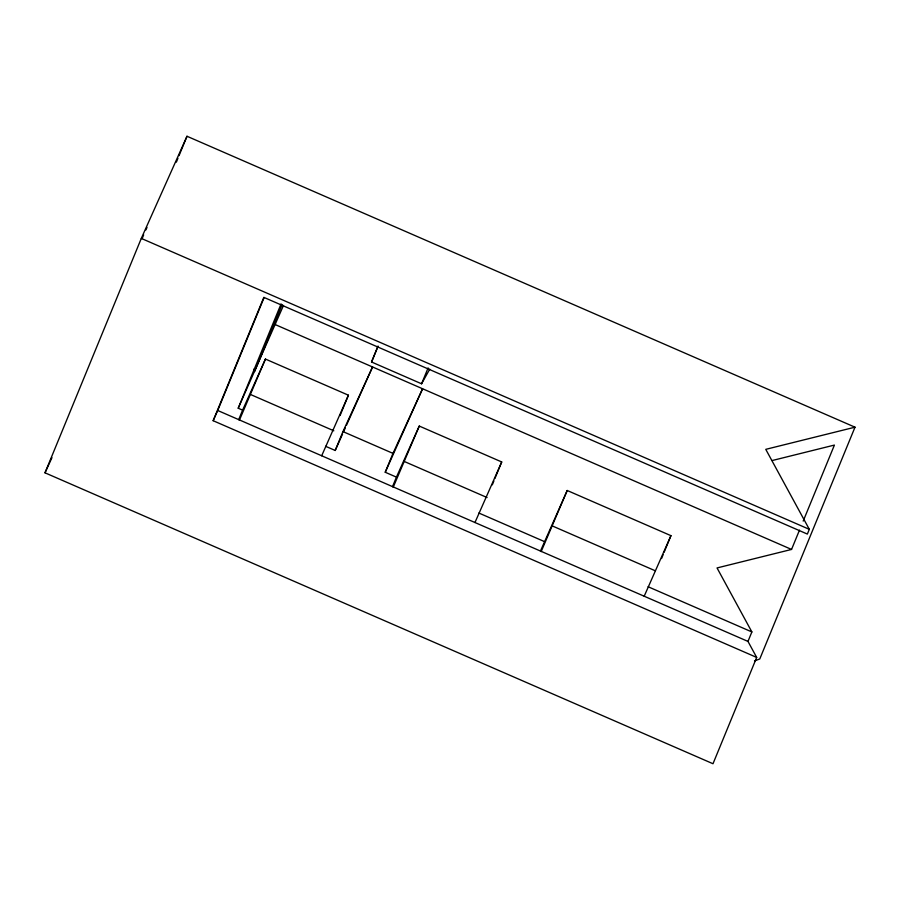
<?xml version="1.0" encoding="UTF-8"?>
<svg xmlns="http://www.w3.org/2000/svg" width="900" height="900" viewBox="0 0 900 900"><rect width="100%" height="100%" fill="white"/><g stroke="black" fill="none" stroke-linecap="round" stroke-linejoin="round"><path stroke-width="1.35" d="M429.761 369.124L421.571 383.794L371.554 362.002L377.854 346.511M264.127 297.529L217.721 410.49L747.979 641.419L756.686 657.416L713.002 763.74L45 472.815L141.3 238.41L186.998 136.26L855 427.185L759.78 658.969L754.515 660.926M142.132 238.612L143.662 234.889M176.355 162.157L177.953 158.276M179.021 155.689L186.998 136.26M756.686 657.416L213.154 420.705L263.824 297.36L807.356 534.071L809.314 529.324L765.765 449.348L855 427.185M238.703 419.625L242.595 410.141L238.219 408.229L281.093 303.863M282.139 304.582L254.61 371.588L254.194 368.82M283.511 305.404L238.219 408.229M239.4 420.176L265.444 359.066L348.424 395.201L340.076 415.53M321.683 455.76L348.424 395.201M325.575 446.276L335.205 450.473L342.956 431.595L372.555 366.964L346.522 425.16M371.554 362.002L378.079 346.095M385.234 472.252L392.985 453.386L422.584 388.755L385.234 472.252L396.428 477.135L392.535 486.619M421.571 383.794L428.108 367.886M393.233 487.17L419.276 426.06L501.716 461.959L494.921 478.474M474.964 522.517L501.716 461.959M492.311 484.83L493.875 481.016M540.461 551.048L567.214 490.489L670.939 535.658L664.155 552.184M541.17 551.599L567.214 490.489M644.197 596.216L670.939 535.658M661.545 558.529L663.109 554.715M747.979 641.419L751.871 631.935L717.041 567.945L791.55 549.439L799.492 530.111M803.194 521.089L834.424 445.072L772.11 460.553M145.879 229.939L146.993 227.464M213.154 420.705L217.721 410.49M242.595 410.141L265.444 359.066M335.205 450.473L342.562 434.025M343.699 431.494L345.397 427.691M396.428 477.135L419.276 426.06M45 472.815L51.975 457.639M141.3 238.41L809.314 529.324M791.55 549.439L275.569 324.731L274.871 320.569M342.956 431.595L392.985 453.386M250.83 394.639L333.81 430.785M404.662 461.644L487.091 497.543M552.589 526.061L655.043 570.679M478.868 513.034L544.365 541.553M648.09 586.732L751.871 631.935"/></g></svg>
